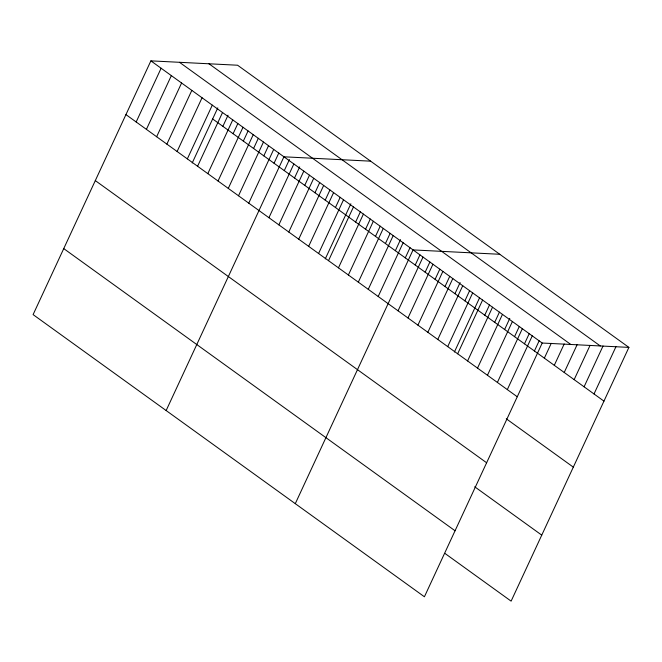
<?xml version="1.0" encoding="UTF-8"?>
<svg xmlns="http://www.w3.org/2000/svg" width="662" height="662" viewBox="0 0 662 662"><rect width="100%" height="100%" fill="white"/><g stroke="black" fill="none" stroke-linecap="round" stroke-linejoin="round"><path stroke-width="0.99" d="M628.9 347.393L237.584 65.224L150.886 60.863L33.1 314.607L424.416 596.776L542.203 343.032L628.9 347.393L511.114 601.137L444.889 553.382M136.173 121.982L161.123 68.244M146.41 129.363L171.35 75.625M156.646 136.736L181.587 83.007M166.882 144.117L191.823 90.38M177.11 151.499L202.059 97.761M187.346 158.88L212.295 105.142M192.22 162.968L217.798 107.848M197.582 166.261L222.523 112.523M222.879 126.343L228.034 115.229M207.818 173.634L232.759 119.905M233.107 133.724L237.84 123.529M218.046 181.016L242.995 127.278M243.343 141.105L248.076 130.91M228.282 188.397L253.232 134.659M253.579 148.478L258.312 138.292M238.519 195.778L263.459 142.04M263.815 155.86L268.54 145.673M248.755 203.16L273.696 149.422M274.051 163.241L278.776 153.046M166.145 410.548L283.932 156.803L370.629 161.164M284.279 170.622L289.443 159.501M268.921 217.699L293.862 163.961M294.516 178.004L299.679 166.882M278.851 224.865L303.8 171.127M304.752 185.377L309.485 175.19M288.789 232.023L313.73 178.285M314.988 192.758L319.713 182.571M298.719 239.189L323.668 185.451M325.216 200.139L329.949 189.953M308.658 246.347L333.598 192.609M335.452 207.52L340.185 197.326M318.587 253.513L343.528 199.775M325.265 258.9L350.852 203.78M328.517 260.679L353.467 206.941M355.618 222.06L360.351 211.873M338.456 267.837L363.397 214.099M365.556 229.226L370.29 219.031M348.386 275.003L373.335 221.265M375.486 236.384L380.22 226.197M358.324 282.161L383.265 228.423M385.425 243.55L390.15 233.355M368.254 289.327L393.195 235.589M395.355 250.716L400.518 239.594M378.192 296.485L403.133 242.755M405.285 257.874L410.018 247.687M295.285 503.658L413.063 249.913L499.769 254.274M415.223 265.04L419.956 254.845M398.052 310.817L423.001 257.079M425.153 272.198L429.886 262.011M407.991 317.975L432.931 264.237M435.091 279.364L439.816 269.169M417.921 325.141L442.87 271.403M445.021 286.522L449.755 276.335M427.859 332.299L452.8 278.561M454.959 293.688L460.115 282.566M437.789 339.465L462.73 285.727M464.889 300.854L469.623 290.659M447.719 346.623L472.668 292.894M454.397 352.018L479.553 297.826M457.657 353.789L482.598 300.052M484.758 315.178L489.483 304.983M467.587 360.955L492.536 307.218M494.688 322.336L499.421 312.15M477.525 368.113L502.466 314.376M504.626 329.502L509.781 318.381M487.455 375.28L512.396 321.542M514.556 336.66L519.289 326.474M497.385 382.437L522.335 328.7M524.486 343.826L529.219 333.631M507.324 389.604L532.265 335.866M534.424 350.992L539.149 340.798M544.354 358.15L551.239 343.33M554.293 365.316L564.181 344.008M564.223 372.474L577.123 344.679M574.153 379.64L590.065 345.357M584.091 386.807L603.016 346.036M594.021 393.964L615.958 346.714M208.977 63.784L600.285 345.953M179.493 62.302L570.809 344.472M150.886 60.863L542.203 343.032M212.643 118.961L603.959 401.131M125.937 114.6L517.254 396.761M506.264 418.781L573.317 467.132M95.303 180.602L486.62 462.771M474.704 486.785L541.756 535.136M63.734 248.606L455.051 530.767"/></g></svg>
